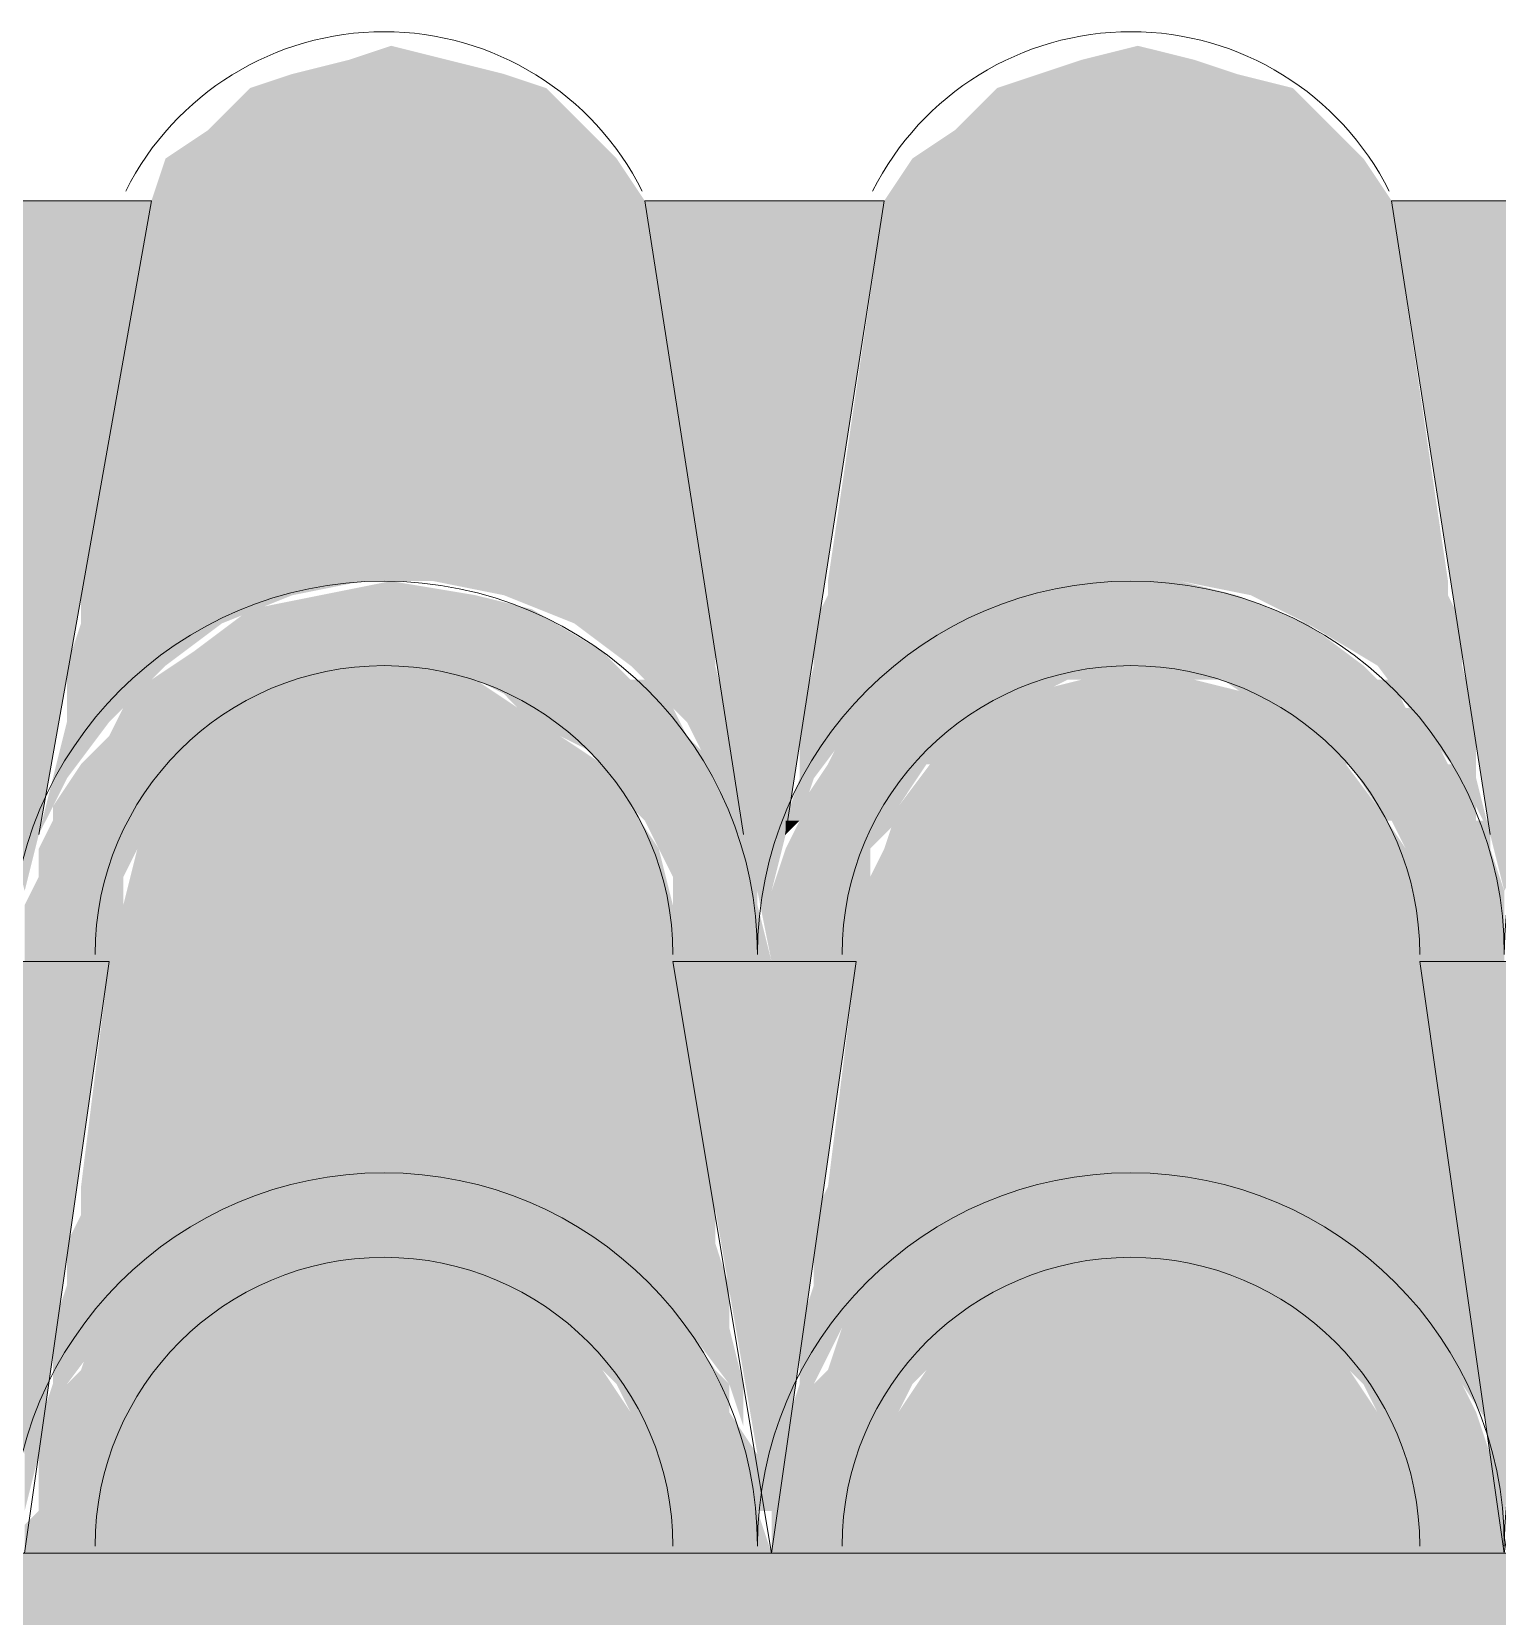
# Model space of a CAD drawing. Header units: millimetres. Extents: x 3949 to 6216, y -1987 to -943.
# Drawn here: x 4928.18 to 4933.26, y -1567.81 to -1562.32 of the extents above; entities that cross this region are included whole.
import ezdxf

# ---------------------------------------------------------------- set-up
doc = ezdxf.new("R2010")
doc.units = ezdxf.units.MM
doc.layers.add('PADRÃO DE ENTRADA', color=7, linetype='Continuous', lineweight=0)

msp = doc.modelspace()

# ---------------------------------------------------------------- hatches: boundary and pattern name
at = {"layer": 'PADRÃO DE ENTRADA', "true_color": 0xffdf7e}
h = msp.add_hatch(color=41, dxfattribs=at)
h.dxf.hatch_style = 1
h.paths.add_polyline_path([(4946.5162, -1567.5899), (4946.1744, -1567.5899), (4945.8327, -1567.5899), (4940.9018, -1567.5899), (4940.7065, -1567.5899), (4923.7658, -1567.5899), (4923.3265, -1567.5899), (4923.0335, -1567.5899), (4922.6918, -1567.5899), (4922.2524, -1567.5899), (4922.2524, -1581.3057), (4932.4884, -1581.3057), (4937.8931, -1583.4481), (4937.9563, -1583.2586), (4939.0792, -1583.942), (4937.8098, -1583.6979), (4937.8931, -1583.4481), (4932.4884, -1581.3057), (4922.2524, -1581.3057), (4922.2524, -1592.8135), (4923.5562, -1593.3303), (4923.6194, -1593.1407), (4924.7423, -1593.8242), (4923.4729, -1593.5801), (4923.5562, -1593.3303), (4922.2524, -1592.8135), (4922.2524, -1612.163), (4946.2315, -1612.163), (4946.2315, -1610.7472), (4947.5009, -1610.7472), (4947.5009, -1612.163), (4957.594, -1612.163), (4957.3514, -1567.5899), (4947.4926, -1567.5899), (4947.4926, -1577.7445), (4954.0829, -1577.7445), (4954.0829, -1601.9333), (4947.9403, -1601.9333), (4947.9403, -1602.8609), (4945.5969, -1602.8609), (4945.5969, -1601.9333), (4942.7182, -1601.9333), (4942.7182, -1602.3861), (4941.2664, -1602.3861), (4941.2664, -1601.9333), (4939.5734, -1601.9333), (4939.5734, -1577.7445), (4946.5162, -1577.7445)])
h.paths.add_polyline_path([(4937.7954, -1594.9219), (4937.7954, -1595.2138), (4938.3666, -1595.2138), (4938.3666, -1595.8485), (4937.7954, -1595.8485), (4937.7954, -1596.1151), (4926.3079, -1596.1151), (4926.3079, -1595.8485), (4925.7113, -1595.8485), (4925.7113, -1595.2138), (4926.3079, -1595.2138), (4926.3079, -1594.9219)], flags=16)
h.paths.add_polyline_path([(4937.1988, -1595.2138), (4937.1988, -1595.1123), (4937.6558, -1595.1123), (4937.6558, -1595.9501), (4937.1988, -1595.9501), (4926.9045, -1595.8485), (4926.9045, -1595.9501), (4926.4222, -1595.9501), (4926.4222, -1595.1123), (4926.9045, -1595.1123), (4926.9045, -1595.2138)], flags=0)
h.paths.add_polyline_path([(4936.3984, -1612.2661), (4943.7854, -1612.2661), (4943.7854, -1609.0225), (4936.3984, -1609.0225)], flags=9)

# ---------------------------------------------------------------- linework, layer by layer
at = {"layer": 'PADRÃO DE ENTRADA', "color": 7, "lineweight": 5}
for points in [[(4927.7691, -1562.9031), (4928.5991, -1562.9031)], [(4928.2085, -1565.1), (4928.5991, -1562.9031)], [(4930.3078, -1562.9031), (4931.1377, -1562.9031)], [(4930.6495, -1565.1), (4930.3078, -1562.9031)], [(4930.796, -1565.1), (4931.1377, -1562.9031)], [(4932.8953, -1562.9031), (4933.7252, -1562.9031)], [(4933.237, -1565.1), (4932.8953, -1562.9031)], [(4932.9929, -1565.5394), (4933.2858, -1567.5899), (4933.6276, -1565.393)], [(4928.4526, -1565.5394), (4928.1597, -1565.5394), (4927.8668, -1565.5394)], [(4928.1597, -1567.5899), (4928.4526, -1565.5394)], [(4931.0401, -1565.5394), (4930.7472, -1565.5394), (4930.4054, -1565.5394)], [(4930.4054, -1565.5394), (4930.7472, -1567.5899), (4931.0401, -1565.5394)], [(4933.6276, -1565.5394), (4933.2858, -1565.5394), (4932.9929, -1565.5394)], [(4952.277, -1567.5899), (4923.7658, -1567.5899)], [(4928.4526, -1567.5899), (4928.1597, -1567.5899), (4927.8668, -1567.5899)], [(4931.0401, -1567.5899), (4930.7472, -1567.5899), (4930.4054, -1567.5899)], [(4933.6276, -1567.5899), (4933.2858, -1567.5899), (4932.9929, -1567.5899)]]:
    msp.add_lwpolyline(points, dxfattribs=at)
for points in [[(4928.1109, -1565.5149, -0.999977), (4930.6983, -1565.515, -0.999977), (4933.2857, -1565.515, -0.999977), (4935.8732, -1565.515)], [(4928.1109, -1567.5654, -0.999977), (4930.6983, -1567.5655, -0.999977), (4933.2857, -1567.5655, -0.999977), (4935.8732, -1567.5655)]]:
    msp.add_lwpolyline(points, format="xyb", dxfattribs=at)
for centre, start, end in [((4929.4046, -1563.3181), 26.6231, 153.3693), ((4931.9921, -1563.3181), 26.6231, 153.3693), ((4929.4046, -1565.515), 0.0024, 179.9938), ((4931.9921, -1565.515), 0.0024, 179.9938), ((4929.4046, -1567.5655), 0.0024, 179.9938), ((4931.9921, -1567.5655), 0.0024, 179.9938)]:
    msp.add_arc(centre, 1.0008, start, end, dxfattribs=at)
at = {"layer": 'PADRÃO DE ENTRADA', "color": 244, "true_color": 0x991b1e, "transparency": 33554559}
for points in [[(4929.429, -1562.3661), (4929.2826, -1562.4149), (4929.6243, -1562.4149)], [(4932.0165, -1562.3661), (4931.8212, -1562.4149), (4932.2118, -1562.4149)], [(4929.2826, -1562.4149), (4929.6243, -1562.4149), (4929.0873, -1562.4637)], [(4929.6243, -1562.4149), (4929.0873, -1562.4637), (4929.8196, -1562.4637)], [(4931.8212, -1562.4149), (4932.2118, -1562.4149), (4931.6748, -1562.4637)], [(4932.2118, -1562.4149), (4931.6748, -1562.4637), (4932.3582, -1562.4637)], [(4929.0873, -1562.4637), (4929.8196, -1562.4637), (4928.9408, -1562.5126)], [(4929.8196, -1562.4637), (4928.9408, -1562.5126), (4929.966, -1562.5126)], [(4931.6748, -1562.4637), (4932.3582, -1562.4637), (4931.5283, -1562.5126)], [(4932.3582, -1562.4637), (4931.5283, -1562.5126), (4932.5535, -1562.5126)], [(4928.9408, -1562.5126), (4929.966, -1562.5126), (4928.7944, -1562.659)], [(4929.966, -1562.5126), (4928.7944, -1562.659), (4930.1125, -1562.659)], [(4931.5283, -1562.5126), (4932.5535, -1562.5126), (4931.3818, -1562.659)], [(4932.5535, -1562.5126), (4931.3818, -1562.659), (4932.7, -1562.659)], [(4928.7944, -1562.659), (4930.1125, -1562.659), (4928.6479, -1562.7567)], [(4930.1125, -1562.659), (4928.6479, -1562.7567), (4930.2101, -1562.7567)], [(4931.3818, -1562.659), (4932.7, -1562.659), (4931.2354, -1562.7567)], [(4932.7, -1562.659), (4931.2354, -1562.7567), (4932.7976, -1562.7567)], [(4928.6479, -1562.7567), (4930.2101, -1562.7567), (4928.5991, -1562.9031)], [(4930.2101, -1562.7567), (4928.5991, -1562.9031), (4930.3078, -1562.9031)], [(4931.2354, -1562.7567), (4932.7976, -1562.7567), (4931.1377, -1562.9031)], [(4932.7976, -1562.7567), (4931.1377, -1562.9031), (4932.8953, -1562.9031)], [(4928.5991, -1562.9031), (4930.3078, -1562.9031), (4928.355, -1564.2213)], [(4930.3078, -1562.9031), (4928.355, -1564.2213), (4930.5519, -1564.2213)], [(4931.1377, -1562.9031), (4932.8953, -1562.9031), (4930.9425, -1564.2213)], [(4932.8953, -1562.9031), (4930.9425, -1564.2213), (4933.0906, -1564.2213)], [(4928.355, -1564.2213), (4929.3314, -1564.2213), (4928.355, -1564.2701)], [(4929.3314, -1564.2213), (4928.355, -1564.2701), (4929.0873, -1564.2701)], [(4929.5755, -1564.2213), (4930.5519, -1564.2213), (4929.8196, -1564.2701)], [(4930.5519, -1564.2213), (4929.8196, -1564.2701), (4930.5519, -1564.2701)], [(4930.9425, -1564.2213), (4931.9189, -1564.2213), (4930.9425, -1564.2701)], [(4931.9189, -1564.2213), (4930.9425, -1564.2701), (4931.6748, -1564.2701)], [(4932.163, -1564.2213), (4933.0906, -1564.2213), (4931.9189, -1564.2213)], [(4932.163, -1564.2213), (4932.163, -1564.2213), (4933.0906, -1564.2213)], [(4932.163, -1564.2213), (4933.0906, -1564.2213), (4932.4071, -1564.2701)], [(4933.0906, -1564.2213), (4932.4071, -1564.2701), (4933.0906, -1564.2701)], [(4928.355, -1564.2701), (4929.0873, -1564.2701), (4928.355, -1564.3677)], [(4929.0873, -1564.2701), (4928.355, -1564.3677), (4928.8432, -1564.3677)], [(4929.8196, -1564.2701), (4930.5519, -1564.2701), (4930.0637, -1564.3677)], [(4930.5519, -1564.2701), (4930.0637, -1564.3677), (4930.5519, -1564.3677)], [(4930.9425, -1564.2701), (4931.6748, -1564.2701), (4930.8936, -1564.3677)], [(4931.6748, -1564.2701), (4930.8936, -1564.3677), (4931.4307, -1564.3677)], [(4932.4071, -1564.2701), (4933.0906, -1564.2701), (4932.6023, -1564.3677)], [(4933.0906, -1564.2701), (4932.6023, -1564.3677), (4933.1394, -1564.3677)], [(4928.355, -1564.3677), (4928.8432, -1564.3677), (4928.3061, -1564.5142)], [(4928.8432, -1564.3677), (4928.3061, -1564.5142), (4928.6479, -1564.5142)], [(4930.0637, -1564.3677), (4930.5519, -1564.3677), (4930.259, -1564.5142)], [(4930.5519, -1564.3677), (4930.259, -1564.5142), (4930.5519, -1564.5142)], [(4930.8936, -1564.3677), (4931.4307, -1564.3677), (4930.8936, -1564.5142)], [(4931.4307, -1564.3677), (4930.8936, -1564.5142), (4931.2354, -1564.5142)], [(4932.6023, -1564.3677), (4933.1394, -1564.3677), (4932.8465, -1564.5142)], [(4933.1394, -1564.3677), (4932.8465, -1564.5142), (4933.1394, -1564.5142)], [(4928.3061, -1564.5142), (4928.6479, -1564.5142), (4928.3061, -1564.7095)], [(4928.6479, -1564.5142), (4928.3061, -1564.7095), (4928.4526, -1564.7095)], [(4930.259, -1564.5142), (4930.5519, -1564.5142), (4930.4542, -1564.7095)], [(4930.5519, -1564.5142), (4930.4542, -1564.7095), (4930.6007, -1564.7095)], [(4930.8936, -1564.5142), (4931.2354, -1564.5142), (4930.8448, -1564.7095)], [(4931.2354, -1564.5142), (4930.8448, -1564.7095), (4931.0401, -1564.7095)], [(4932.8465, -1564.5142), (4933.1394, -1564.5142), (4932.9929, -1564.7095)], [(4933.1394, -1564.5142), (4932.9929, -1564.7095), (4933.1882, -1564.7095)], [(4929.1849, -1564.563), (4929.7219, -1564.563), (4928.9896, -1564.6607)], [(4929.7219, -1564.563), (4928.9896, -1564.6607), (4929.8684, -1564.6607)], [(4929.3802, -1564.563), (4929.5267, -1564.563), (4929.1849, -1564.563)], [(4929.5267, -1564.563), (4929.1849, -1564.563), (4929.7219, -1564.563)], [(4931.8212, -1564.563), (4932.2118, -1564.563), (4931.6259, -1564.6118)], [(4932.2118, -1564.563), (4931.6259, -1564.6118), (4932.4071, -1564.6118)], [(4932.0165, -1564.563), (4931.8212, -1564.563), (4932.2118, -1564.563)], [(4931.6259, -1564.6118), (4932.4071, -1564.6118), (4931.4795, -1564.7095)], [(4932.4071, -1564.6118), (4931.4795, -1564.7095), (4932.5535, -1564.7095)], [(4928.9896, -1564.6607), (4929.8684, -1564.6607), (4928.8432, -1564.7583)], [(4929.8684, -1564.6607), (4928.8432, -1564.7583), (4930.0149, -1564.7583)], [(4928.3061, -1564.7095), (4928.4526, -1564.7095), (4928.2573, -1564.9048)], [(4928.4526, -1564.7095), (4928.2573, -1564.9048), (4928.3061, -1564.9048)], [(4930.4542, -1564.7095), (4930.6007, -1564.7095), (4930.5519, -1564.9048)], [(4930.6007, -1564.7095), (4930.5519, -1564.9048), (4930.6495, -1564.9048)], [(4930.8448, -1564.7095), (4931.0401, -1564.7095), (4930.8448, -1564.9048)], [(4931.0401, -1564.7095), (4930.8448, -1564.9048), (4930.8936, -1564.9048)], [(4931.4795, -1564.7095), (4932.5535, -1564.7095), (4931.333, -1564.8071)], [(4932.5535, -1564.7095), (4931.333, -1564.8071), (4932.7, -1564.8071)], [(4932.9929, -1564.7095), (4933.1882, -1564.7095), (4933.1394, -1564.9048)], [(4933.1882, -1564.7095), (4933.1394, -1564.9048), (4933.1882, -1564.9048)], [(4928.8432, -1564.7583), (4930.0149, -1564.7583), (4928.7455, -1564.8559)], [(4930.0149, -1564.7583), (4928.7455, -1564.8559), (4930.1613, -1564.8559)], [(4928.7455, -1564.8559), (4930.1613, -1564.8559), (4928.5991, -1565.0024)], [(4930.1613, -1564.8559), (4928.5991, -1565.0024), (4930.259, -1565.0024)], [(4931.333, -1564.8071), (4932.7, -1564.8071), (4931.1866, -1565.0024)], [(4932.7, -1564.8071), (4931.1866, -1565.0024), (4932.8465, -1565.0024)], [(4928.2085, -1565.1), (4928.2085, -1565.1), (4928.3061, -1564.9048)], [(4928.2085, -1565.1), (4928.3061, -1564.9048), (4928.2573, -1564.9048)], [(4930.5519, -1564.9048), (4930.6495, -1564.9048), (4930.6495, -1565.1)], [(4930.6495, -1564.9048), (4930.6495, -1565.1), (4930.6495, -1565.1)], [(4930.8448, -1564.9048), (4930.8936, -1564.9048), (4930.796, -1565.0512)], [(4930.8936, -1564.9048), (4930.796, -1565.0512), (4930.8448, -1565.0512)], [(4933.237, -1565.1), (4933.1882, -1564.9048), (4933.1394, -1564.9048)], [(4933.237, -1565.1), (4933.237, -1565.1), (4933.1882, -1564.9048)], [(4928.5991, -1565.0024), (4930.259, -1565.0024), (4928.5502, -1565.1489)], [(4930.259, -1565.0024), (4928.5502, -1565.1489), (4930.3566, -1565.1489)], [(4931.1866, -1565.0024), (4932.8465, -1565.0024), (4931.1377, -1565.1489)], [(4932.8465, -1565.0024), (4931.1377, -1565.1489), (4932.9441, -1565.1489)], [(4930.8448, -1565.0512), (4930.796, -1565.0512), (4930.796, -1565.1)], [(4928.5502, -1565.1489), (4930.3566, -1565.1489), (4928.5014, -1565.3441)], [(4930.3566, -1565.1489), (4928.5014, -1565.3441), (4930.4054, -1565.3441)], [(4931.1377, -1565.1489), (4932.9441, -1565.1489), (4931.0401, -1565.3441)], [(4932.9441, -1565.1489), (4931.0401, -1565.3441), (4932.9929, -1565.3441)], [(4928.5014, -1565.3441), (4930.4054, -1565.3441), (4928.4526, -1565.5394)], [(4930.4054, -1565.3441), (4928.4526, -1565.5394), (4930.4054, -1565.5394)], [(4931.0401, -1565.3441), (4932.9929, -1565.3441), (4931.0401, -1565.5394)], [(4932.9929, -1565.3441), (4931.0401, -1565.5394), (4932.9929, -1565.5394)], [(4928.4526, -1565.5394), (4930.4054, -1565.5394), (4928.355, -1566.3206)], [(4930.4054, -1565.5394), (4928.355, -1566.3206), (4930.5519, -1566.3206)], [(4931.0401, -1565.5394), (4932.9929, -1565.5394), (4930.9425, -1566.3206)], [(4932.9929, -1565.5394), (4930.9425, -1566.3206), (4933.1394, -1566.3206)], [(4929.429, -1566.3206), (4928.355, -1566.3206), (4929.2337, -1566.3206)], [(4928.355, -1566.3206), (4929.2337, -1566.3206), (4928.355, -1566.4182)], [(4929.2337, -1566.3206), (4928.355, -1566.4182), (4928.9896, -1566.4182)], [(4929.6731, -1566.3206), (4930.5519, -1566.3206), (4929.429, -1566.3206)], [(4929.6731, -1566.3206), (4929.6731, -1566.3206), (4930.5519, -1566.3206)], [(4929.6731, -1566.3206), (4930.5519, -1566.3206), (4929.9172, -1566.4182)], [(4930.5519, -1566.3206), (4929.9172, -1566.4182), (4930.5519, -1566.4182)], [(4930.9425, -1566.3206), (4931.7724, -1566.3206), (4930.8936, -1566.4182)], [(4931.7724, -1566.3206), (4930.8936, -1566.4182), (4931.5771, -1566.4182)], [(4932.0165, -1566.3206), (4930.9425, -1566.3206), (4931.7724, -1566.3206)], [(4932.2606, -1566.3206), (4933.1394, -1566.3206), (4932.0165, -1566.3206)], [(4932.2606, -1566.3206), (4932.2606, -1566.3206), (4933.1394, -1566.3206)], [(4932.2606, -1566.3206), (4933.1394, -1566.3206), (4932.4559, -1566.4182)], [(4933.1394, -1566.3206), (4932.4559, -1566.4182), (4933.1394, -1566.4182)], [(4928.355, -1566.4182), (4928.9896, -1566.4182), (4928.3061, -1566.5158)], [(4928.9896, -1566.4182), (4928.3061, -1566.5158), (4928.7944, -1566.5158)], [(4929.9172, -1566.4182), (4930.5519, -1566.4182), (4930.1125, -1566.5158)], [(4930.5519, -1566.4182), (4930.1125, -1566.5158), (4930.5519, -1566.5158)], [(4930.8936, -1566.4182), (4931.5771, -1566.4182), (4930.8936, -1566.5158)], [(4931.5771, -1566.4182), (4930.8936, -1566.5158), (4931.333, -1566.5158)], [(4932.4559, -1566.4182), (4933.1394, -1566.4182), (4932.7, -1566.5158)], [(4933.1394, -1566.4182), (4932.7, -1566.5158), (4933.1394, -1566.5158)], [(4928.3061, -1566.5158), (4928.7944, -1566.5158), (4928.3061, -1566.6623)], [(4928.7944, -1566.5158), (4928.3061, -1566.6623), (4928.5991, -1566.6623)], [(4930.1125, -1566.5158), (4930.5519, -1566.5158), (4930.3078, -1566.6623)], [(4930.5519, -1566.5158), (4930.3078, -1566.6623), (4930.6007, -1566.6623)], [(4930.8936, -1566.5158), (4931.333, -1566.5158), (4930.8936, -1566.6623)], [(4931.333, -1566.5158), (4930.8936, -1566.6623), (4931.1866, -1566.6623)], [(4932.7, -1566.5158), (4933.1394, -1566.5158), (4932.8953, -1566.6623)], [(4933.1394, -1566.5158), (4932.8953, -1566.6623), (4933.1882, -1566.6623)], [(4928.3061, -1566.6623), (4928.5991, -1566.6623), (4928.2573, -1566.8088)], [(4928.5991, -1566.6623), (4928.2573, -1566.8088), (4928.4526, -1566.8088)], [(4930.3078, -1566.6623), (4930.6007, -1566.6623), (4930.4542, -1566.8088)], [(4930.6007, -1566.6623), (4930.4542, -1566.8088), (4930.6007, -1566.8088)], [(4930.8936, -1566.6623), (4931.1866, -1566.6623), (4930.8448, -1566.8088)], [(4931.1866, -1566.6623), (4930.8448, -1566.8088), (4930.9913, -1566.8088)], [(4932.8953, -1566.6623), (4933.1882, -1566.6623), (4933.0417, -1566.8088)], [(4933.1882, -1566.6623), (4933.0417, -1566.8088), (4933.1882, -1566.8088)], [(4928.2573, -1566.8088), (4928.4526, -1566.8088), (4928.2573, -1567.004)], [(4928.4526, -1566.8088), (4928.2573, -1567.004), (4928.3061, -1567.004)], [(4930.4542, -1566.8088), (4930.6007, -1566.8088), (4930.6007, -1567.004)], [(4930.6007, -1566.8088), (4930.6007, -1567.004), (4930.6495, -1567.004)], [(4930.8448, -1566.8088), (4930.9913, -1566.8088), (4930.8448, -1567.004)], [(4930.9913, -1566.8088), (4930.8448, -1567.004), (4930.8936, -1567.004)], [(4933.0417, -1566.8088), (4933.1882, -1566.8088), (4933.1394, -1567.004)], [(4933.1882, -1566.8088), (4933.1394, -1567.004), (4933.237, -1567.004)], [(4928.2573, -1567.004), (4928.3061, -1567.004), (4928.2085, -1567.1505)], [(4928.3061, -1567.004), (4928.2085, -1567.1505), (4928.2573, -1567.1505)], [(4930.6495, -1567.1505), (4930.6495, -1567.004), (4930.6007, -1567.004)], [(4930.6495, -1567.1505), (4930.6495, -1567.1505), (4930.6495, -1567.004)], [(4930.8448, -1567.004), (4930.8936, -1567.004), (4930.796, -1567.1505)], [(4930.8936, -1567.004), (4930.796, -1567.1505), (4930.8448, -1567.1505)], [(4933.237, -1567.1505), (4933.237, -1567.004), (4933.1394, -1567.004)], [(4933.237, -1567.1505), (4933.237, -1567.1505), (4933.237, -1567.004)], [(4928.2573, -1567.1505), (4928.2085, -1567.1505), (4928.2085, -1567.2481)], [(4930.6495, -1567.1505), (4930.6983, -1567.2481), (4930.6983, -1567.2481)], [(4930.8448, -1567.1505), (4930.796, -1567.1505), (4930.796, -1567.2481)], [(4933.237, -1567.1505), (4933.237, -1567.2481), (4933.237, -1567.2481)]]:
    msp.add_solid(points, dxfattribs=at)
at = {"layer": 'PADRÃO DE ENTRADA', "transparency": 33554559}
for points in [[(4927.7691, -1562.9031), (4928.5991, -1562.9031), (4928.1109, -1565.1)], [(4928.5991, -1562.9031), (4928.1109, -1565.1), (4928.2085, -1565.1)], [(4930.3078, -1562.9031), (4931.1377, -1562.9031), (4930.6495, -1565.1)], [(4931.1377, -1562.9031), (4930.6495, -1565.1), (4930.796, -1565.1)], [(4932.8953, -1562.9031), (4933.7252, -1562.9031), (4933.237, -1565.1)], [(4933.7252, -1562.9031), (4933.237, -1565.1), (4933.3835, -1565.1)], [(4929.429, -1564.2213), (4929.1849, -1564.2701), (4929.7219, -1564.2701)], [(4931.9189, -1564.2213), (4932.163, -1564.2213), (4931.6748, -1564.2701)], [(4932.163, -1564.2213), (4931.6748, -1564.2701), (4932.3582, -1564.2701)], [(4929.1849, -1564.2701), (4929.7219, -1564.2701), (4928.9408, -1564.3189)], [(4929.7219, -1564.2701), (4928.9408, -1564.3189), (4929.9172, -1564.3189)], [(4929.7219, -1564.2701), (4929.1849, -1564.2701), (4929.1849, -1564.2701)], [(4929.1849, -1564.2701), (4929.1849, -1564.2701), (4929.7219, -1564.2701)], [(4931.6748, -1564.2701), (4932.3582, -1564.2701), (4931.4307, -1564.3677)], [(4932.3582, -1564.2701), (4931.4307, -1564.3677), (4932.6023, -1564.3677)], [(4928.9408, -1564.3189), (4929.9172, -1564.3189), (4928.7455, -1564.4654)], [(4929.9172, -1564.3189), (4928.7455, -1564.4654), (4930.1613, -1564.4654)], [(4929.9172, -1564.3189), (4928.9408, -1564.3189), (4928.9408, -1564.3189)], [(4928.9408, -1564.3189), (4928.9408, -1564.3189), (4929.9172, -1564.3189)], [(4931.4307, -1564.3677), (4932.6023, -1564.3677), (4931.2354, -1564.5142)], [(4932.6023, -1564.3677), (4931.2354, -1564.5142), (4932.7976, -1564.5142)], [(4928.7455, -1564.4654), (4930.1613, -1564.4654), (4928.5991, -1564.563)], [(4930.1613, -1564.4654), (4928.5991, -1564.563), (4930.259, -1564.563)], [(4930.1613, -1564.4654), (4928.7455, -1564.4654), (4928.7455, -1564.4654)], [(4928.7455, -1564.4654), (4928.7455, -1564.4654), (4930.1613, -1564.4654)], [(4931.2354, -1564.5142), (4932.7976, -1564.5142), (4931.1866, -1564.563)], [(4932.7976, -1564.5142), (4931.1866, -1564.563), (4932.8465, -1564.563)], [(4928.5991, -1564.563), (4929.1849, -1564.563), (4928.5502, -1564.6118)], [(4929.1849, -1564.563), (4928.5502, -1564.6118), (4929.0873, -1564.6118)], [(4929.3802, -1564.563), (4928.5991, -1564.563), (4929.1849, -1564.563)], [(4929.5267, -1564.563), (4930.259, -1564.563), (4929.7219, -1564.563)], [(4930.259, -1564.563), (4929.7219, -1564.563), (4930.3078, -1564.563)], [(4929.7219, -1564.563), (4930.3078, -1564.563), (4929.8196, -1564.6118)], [(4930.3078, -1564.563), (4929.8196, -1564.6118), (4930.3566, -1564.6118)], [(4931.1377, -1564.563), (4931.7724, -1564.563), (4931.0889, -1564.6607)], [(4931.7724, -1564.563), (4931.0889, -1564.6607), (4931.5771, -1564.6607)], [(4931.1866, -1564.563), (4931.9189, -1564.563), (4931.1377, -1564.563)], [(4931.9189, -1564.563), (4931.1377, -1564.563), (4931.7724, -1564.563)], [(4932.1141, -1564.563), (4932.8465, -1564.563), (4932.3094, -1564.563)], [(4932.8465, -1564.563), (4932.3094, -1564.563), (4932.8953, -1564.563)], [(4932.3094, -1564.563), (4932.8953, -1564.563), (4932.4559, -1564.6607)], [(4932.8953, -1564.563), (4932.4559, -1564.6607), (4932.9441, -1564.6607)], [(4928.5502, -1564.6118), (4929.0873, -1564.6118), (4928.5014, -1564.6607)], [(4929.0873, -1564.6118), (4928.5014, -1564.6607), (4928.9896, -1564.6607)], [(4929.8196, -1564.6118), (4930.3566, -1564.6118), (4929.8684, -1564.6607)], [(4930.3566, -1564.6118), (4929.8684, -1564.6607), (4930.4054, -1564.6607)], [(4928.5014, -1564.6607), (4928.9896, -1564.6607), (4928.4526, -1564.7583)], [(4928.9896, -1564.6607), (4928.4526, -1564.7583), (4928.8432, -1564.7583)], [(4929.8684, -1564.6607), (4930.4054, -1564.6607), (4930.0149, -1564.7583)], [(4930.4054, -1564.6607), (4930.0149, -1564.7583), (4930.4542, -1564.7583)], [(4931.0889, -1564.6607), (4931.5771, -1564.6607), (4930.9913, -1564.7583)], [(4931.5771, -1564.6607), (4930.9913, -1564.7583), (4931.4307, -1564.7583)], [(4931.5771, -1564.6607), (4931.0889, -1564.6607), (4931.0889, -1564.6607)], [(4931.0889, -1564.6607), (4931.0889, -1564.6607), (4931.5771, -1564.6607)], [(4932.9441, -1564.6607), (4932.4559, -1564.6607), (4932.9929, -1564.6607)], [(4932.4559, -1564.6607), (4932.9929, -1564.6607), (4932.6023, -1564.7583)], [(4932.9929, -1564.6607), (4932.6023, -1564.7583), (4933.0417, -1564.7583)], [(4928.4526, -1564.7583), (4928.8432, -1564.7583), (4928.4038, -1564.8071)], [(4928.8432, -1564.7583), (4928.4038, -1564.8071), (4928.7944, -1564.8071)], [(4930.0149, -1564.7583), (4930.4542, -1564.7583), (4930.1125, -1564.8071)], [(4930.4542, -1564.7583), (4930.1125, -1564.8071), (4930.5031, -1564.8071)], [(4930.9913, -1564.7583), (4931.4307, -1564.7583), (4930.9425, -1564.8559)], [(4931.4307, -1564.7583), (4930.9425, -1564.8559), (4931.333, -1564.8559)], [(4932.6023, -1564.7583), (4933.0417, -1564.7583), (4932.7, -1564.8559)], [(4933.0417, -1564.7583), (4932.7, -1564.8559), (4933.0906, -1564.8559)], [(4928.355, -1564.8559), (4928.7455, -1564.8559), (4928.2573, -1565.0024)], [(4928.7455, -1564.8559), (4928.2573, -1565.0024), (4928.5991, -1565.0024)], [(4928.4038, -1564.8071), (4928.7944, -1564.8071), (4928.355, -1564.8559)], [(4928.7944, -1564.8071), (4928.355, -1564.8559), (4928.7455, -1564.8559)], [(4930.1125, -1564.8071), (4930.5031, -1564.8071), (4930.1613, -1564.8559)], [(4930.5031, -1564.8071), (4930.1613, -1564.8559), (4930.5519, -1564.8559)], [(4930.1613, -1564.8559), (4930.5519, -1564.8559), (4930.259, -1565.0024)], [(4930.5519, -1564.8559), (4930.259, -1565.0024), (4930.6495, -1565.0024)], [(4930.9425, -1564.8559), (4931.2842, -1564.8559), (4930.8448, -1565.0024)], [(4931.2842, -1564.8559), (4930.8448, -1565.0024), (4931.1866, -1565.0024)], [(4931.333, -1564.8559), (4930.9425, -1564.8559), (4931.2842, -1564.8559)], [(4932.7, -1564.8559), (4933.0906, -1564.8559), (4932.7488, -1564.8559)], [(4933.0906, -1564.8559), (4932.7488, -1564.8559), (4933.1394, -1564.8559)], [(4932.7488, -1564.8559), (4933.1394, -1564.8559), (4932.8465, -1565.0024)], [(4933.1394, -1564.8559), (4932.8465, -1565.0024), (4933.1882, -1565.0024)], [(4928.2573, -1565.0024), (4928.5991, -1565.0024), (4928.2573, -1565.0512)], [(4928.5991, -1565.0024), (4928.2573, -1565.0512), (4928.5991, -1565.0512)], [(4930.259, -1565.0024), (4930.6495, -1565.0024), (4930.3078, -1565.0512)], [(4930.6495, -1565.0024), (4930.3078, -1565.0512), (4930.6495, -1565.0512)], [(4930.8448, -1565.0024), (4931.1866, -1565.0024), (4930.8448, -1565.0512)], [(4931.1866, -1565.0024), (4930.8448, -1565.0512), (4931.1866, -1565.0512)], [(4932.8465, -1565.0024), (4933.1882, -1565.0024), (4932.8465, -1565.0512)], [(4933.1882, -1565.0024), (4932.8465, -1565.0512), (4933.1882, -1565.0512)], [(4928.2573, -1565.0512), (4928.5991, -1565.0512), (4928.2085, -1565.1489)], [(4928.5991, -1565.0512), (4928.2085, -1565.1489), (4928.5502, -1565.1489)], [(4928.5991, -1565.0512), (4928.2573, -1565.0512), (4928.2573, -1565.0512)], [(4928.2573, -1565.0512), (4928.2573, -1565.0512), (4928.5991, -1565.0512)], [(4930.6495, -1565.0512), (4930.3078, -1565.0512), (4930.3078, -1565.0512)], [(4930.3078, -1565.0512), (4930.3078, -1565.0512), (4930.6495, -1565.0512)], [(4930.3078, -1565.0512), (4930.6495, -1565.0512), (4930.3566, -1565.1489)], [(4930.6495, -1565.0512), (4930.3566, -1565.1489), (4930.6983, -1565.1489)], [(4930.8448, -1565.0512), (4931.1866, -1565.0512), (4930.796, -1565.1489)], [(4931.1866, -1565.0512), (4930.796, -1565.1489), (4931.0889, -1565.1489)], [(4931.1866, -1565.0512), (4930.8448, -1565.0512), (4930.8448, -1565.0512)], [(4930.8448, -1565.0512), (4930.8448, -1565.0512), (4931.1866, -1565.0512)], [(4932.8465, -1565.0512), (4933.1882, -1565.0512), (4932.8953, -1565.0512)], [(4933.1882, -1565.0512), (4932.8953, -1565.0512), (4933.237, -1565.0512)], [(4932.8953, -1565.0512), (4933.237, -1565.0512), (4932.9441, -1565.1489)], [(4933.237, -1565.0512), (4932.9441, -1565.1489), (4933.237, -1565.1489)], [(4928.2085, -1565.1), (4928.1109, -1565.1), (4928.1109, -1565.1)], [(4928.1109, -1565.1), (4928.1109, -1565.1), (4928.2085, -1565.1)], [(4928.1597, -1565.2953), (4928.2085, -1565.1), (4928.1109, -1565.1)], [(4928.1597, -1565.2953), (4928.1597, -1565.2953), (4928.2085, -1565.1)], [(4930.796, -1565.1), (4930.6495, -1565.1), (4930.6495, -1565.1)], [(4930.6495, -1565.1), (4930.6495, -1565.1), (4930.796, -1565.1)], [(4930.6495, -1565.1), (4930.796, -1565.1), (4930.6983, -1565.2953)], [(4930.796, -1565.1), (4930.6983, -1565.2953), (4930.7472, -1565.2953)], [(4933.237, -1565.1), (4933.3835, -1565.1), (4933.2858, -1565.2953)], [(4928.2085, -1565.1489), (4928.5502, -1565.1489), (4928.2085, -1565.2465)], [(4928.5502, -1565.1489), (4928.2085, -1565.2465), (4928.5014, -1565.2465)], [(4930.3566, -1565.1489), (4930.6983, -1565.1489), (4930.4054, -1565.2465)], [(4930.6983, -1565.1489), (4930.4054, -1565.2465), (4930.6983, -1565.2465)], [(4930.796, -1565.1489), (4931.0889, -1565.1489), (4930.7472, -1565.2953)], [(4931.0889, -1565.1489), (4930.7472, -1565.2953), (4931.0889, -1565.2953)], [(4932.9441, -1565.1489), (4933.237, -1565.1489), (4932.9441, -1565.2953)], [(4933.237, -1565.1489), (4932.9441, -1565.2953), (4933.2858, -1565.2953)], [(4928.2085, -1565.2465), (4928.5014, -1565.2465), (4928.1597, -1565.3441)], [(4928.5014, -1565.2465), (4928.1597, -1565.3441), (4928.5014, -1565.3441)], [(4930.4054, -1565.2465), (4930.6983, -1565.2465), (4930.4054, -1565.3441)], [(4930.6983, -1565.2465), (4930.4054, -1565.3441), (4930.6983, -1565.3441)], [(4930.7472, -1565.2953), (4930.6983, -1565.2953), (4930.6983, -1565.2953)], [(4930.6983, -1565.2953), (4930.6983, -1565.2953), (4930.7472, -1565.2953)], [(4930.7472, -1565.5394), (4930.7472, -1565.2953), (4930.6983, -1565.2953)], [(4930.7472, -1565.5394), (4930.7472, -1565.5394), (4930.7472, -1565.2953)], [(4930.7472, -1565.2953), (4931.0889, -1565.2953), (4930.7472, -1565.3441)], [(4931.0889, -1565.2953), (4930.7472, -1565.3441), (4931.0401, -1565.3441)], [(4932.9441, -1565.2953), (4933.2858, -1565.2953), (4932.9929, -1565.3441)], [(4933.2858, -1565.2953), (4932.9929, -1565.3441), (4933.2858, -1565.3441)], [(4928.1597, -1565.3441), (4928.5014, -1565.3441), (4928.1597, -1565.5394)], [(4928.5014, -1565.3441), (4928.1597, -1565.5394), (4928.4526, -1565.5394)], [(4930.4054, -1565.3441), (4930.6983, -1565.3441), (4930.4054, -1565.5394)], [(4930.6983, -1565.3441), (4930.4054, -1565.5394), (4930.7472, -1565.5394)], [(4930.7472, -1565.3441), (4931.0401, -1565.3441), (4930.7472, -1565.5394)], [(4931.0401, -1565.3441), (4930.7472, -1565.5394), (4931.0401, -1565.5394)], [(4932.9929, -1565.3441), (4933.2858, -1565.3441), (4932.9929, -1565.5394)], [(4933.2858, -1565.3441), (4932.9929, -1565.5394), (4933.2858, -1565.5394)], [(4927.8668, -1565.5394), (4928.4526, -1565.5394), (4928.1597, -1567.2481)], [(4928.4526, -1565.5394), (4928.1597, -1567.2481), (4928.2085, -1567.2481)], [(4928.4526, -1565.5394), (4928.1597, -1565.5394), (4928.1597, -1565.5394)], [(4928.1597, -1565.5394), (4928.1597, -1565.5394), (4928.4526, -1565.5394)], [(4930.4054, -1565.5394), (4931.0401, -1565.5394), (4930.6983, -1567.2481)], [(4930.7472, -1565.5394), (4930.4054, -1565.5394), (4930.4054, -1565.5394)], [(4930.4054, -1565.5394), (4930.4054, -1565.5394), (4930.7472, -1565.5394)], [(4931.0401, -1565.5394), (4930.6983, -1567.2481), (4930.796, -1567.2481)], [(4931.0401, -1565.5394), (4930.7472, -1565.5394), (4930.7472, -1565.5394)], [(4930.7472, -1565.5394), (4930.7472, -1565.5394), (4931.0401, -1565.5394)], [(4932.9929, -1565.5394), (4933.6276, -1565.5394), (4933.237, -1567.2481)], [(4933.2858, -1565.5394), (4932.9929, -1565.5394), (4932.9929, -1565.5394)], [(4932.9929, -1565.5394), (4932.9929, -1565.5394), (4933.2858, -1565.5394)], [(4933.6276, -1565.5394), (4933.237, -1567.2481), (4933.3835, -1567.2481)], [(4929.2337, -1566.3206), (4929.6731, -1566.3206), (4928.9896, -1566.4182)], [(4929.6731, -1566.3206), (4928.9896, -1566.4182), (4929.9172, -1566.4182)], [(4929.429, -1566.3206), (4929.2337, -1566.3206), (4929.6731, -1566.3206)], [(4931.7724, -1566.3206), (4932.2606, -1566.3206), (4931.5771, -1566.4182)], [(4932.2606, -1566.3206), (4931.5771, -1566.4182), (4932.4559, -1566.4182)], [(4932.0165, -1566.3206), (4931.7724, -1566.3206), (4932.2606, -1566.3206)], [(4928.9896, -1566.4182), (4929.9172, -1566.4182), (4928.7944, -1566.5158)], [(4929.9172, -1566.4182), (4928.7944, -1566.5158), (4930.1125, -1566.5158)], [(4931.5771, -1566.4182), (4932.4559, -1566.4182), (4931.333, -1566.5158)], [(4932.4559, -1566.4182), (4931.333, -1566.5158), (4932.7, -1566.5158)], [(4928.7944, -1566.5158), (4930.1125, -1566.5158), (4928.5991, -1566.6135)], [(4930.1125, -1566.5158), (4928.5991, -1566.6135), (4930.3078, -1566.6135)], [(4931.333, -1566.5158), (4932.7, -1566.5158), (4931.1866, -1566.6135)], [(4932.7, -1566.5158), (4931.1866, -1566.6135), (4932.8465, -1566.6135)], [(4928.5991, -1566.6135), (4929.3802, -1566.6135), (4928.5991, -1566.6623)], [(4929.3802, -1566.6135), (4928.5991, -1566.6623), (4929.2826, -1566.6623)], [(4929.3802, -1566.6135), (4929.5267, -1566.6135), (4929.1849, -1566.6623)], [(4929.5267, -1566.6135), (4929.1849, -1566.6623), (4929.7219, -1566.6623)], [(4929.5267, -1566.6135), (4930.3078, -1566.6135), (4929.6243, -1566.6623)], [(4930.3078, -1566.6135), (4929.6243, -1566.6623), (4930.3078, -1566.6623)], [(4931.1866, -1566.6135), (4931.9189, -1566.6135), (4931.1866, -1566.6623)], [(4931.9189, -1566.6135), (4931.1866, -1566.6623), (4931.87, -1566.6623)], [(4931.9189, -1566.6135), (4932.1141, -1566.6135), (4931.7724, -1566.6623)], [(4932.1141, -1566.6135), (4931.7724, -1566.6623), (4932.3094, -1566.6623)], [(4932.1141, -1566.6135), (4932.8465, -1566.6135), (4932.2118, -1566.6623)], [(4932.8465, -1566.6135), (4932.2118, -1566.6623), (4932.8953, -1566.6623)], [(4928.5991, -1566.6623), (4929.1849, -1566.6623), (4928.5014, -1566.7111)], [(4929.1849, -1566.6623), (4928.5014, -1566.7111), (4928.9896, -1566.7111)], [(4929.2826, -1566.6623), (4928.5991, -1566.6623), (4929.1849, -1566.6623)], [(4929.1849, -1566.6623), (4929.7219, -1566.6623), (4928.9896, -1566.7111)], [(4929.7219, -1566.6623), (4928.9896, -1566.7111), (4929.8684, -1566.7111)], [(4929.7219, -1566.6623), (4930.3078, -1566.6623), (4929.6243, -1566.6623)], [(4929.7219, -1566.6623), (4929.7219, -1566.6623), (4930.3078, -1566.6623)], [(4929.7219, -1566.6623), (4930.3078, -1566.6623), (4929.8684, -1566.7111)], [(4930.3078, -1566.6623), (4929.8684, -1566.7111), (4930.4054, -1566.7111)], [(4931.1377, -1566.6623), (4931.7724, -1566.6623), (4931.0889, -1566.7111)], [(4931.7724, -1566.6623), (4931.0889, -1566.7111), (4931.5771, -1566.7111)], [(4931.1866, -1566.6623), (4931.87, -1566.6623), (4931.1377, -1566.6623)], [(4931.87, -1566.6623), (4931.1377, -1566.6623), (4931.7724, -1566.6623)], [(4931.7724, -1566.6623), (4932.3094, -1566.6623), (4931.5771, -1566.7111)], [(4932.3094, -1566.6623), (4931.5771, -1566.7111), (4932.4559, -1566.7111)], [(4932.3094, -1566.6623), (4932.8953, -1566.6623), (4932.2118, -1566.6623)], [(4932.3094, -1566.6623), (4932.3094, -1566.6623), (4932.8953, -1566.6623)], [(4932.3094, -1566.6623), (4932.8953, -1566.6623), (4932.4559, -1566.7111)], [(4932.8953, -1566.6623), (4932.4559, -1566.7111), (4932.9441, -1566.7111)], [(4928.5014, -1566.7111), (4928.9896, -1566.7111), (4928.4526, -1566.8088)], [(4928.9896, -1566.7111), (4928.4526, -1566.8088), (4928.892, -1566.8088)], [(4928.9896, -1566.7111), (4929.8684, -1566.7111), (4928.8432, -1566.8088)], [(4929.8684, -1566.7111), (4928.8432, -1566.8088), (4930.0149, -1566.8088)], [(4929.8684, -1566.7111), (4930.4054, -1566.7111), (4930.0149, -1566.8088)], [(4930.4054, -1566.7111), (4930.0149, -1566.8088), (4930.4542, -1566.8088)], [(4931.0889, -1566.7111), (4931.5771, -1566.7111), (4930.9913, -1566.8088)], [(4931.5771, -1566.7111), (4930.9913, -1566.8088), (4931.4307, -1566.8088)], [(4931.5771, -1566.7111), (4932.4559, -1566.7111), (4931.4307, -1566.8088)], [(4932.4559, -1566.7111), (4931.4307, -1566.8088), (4932.6023, -1566.8088)], [(4932.4559, -1566.7111), (4932.9441, -1566.7111), (4932.6023, -1566.8088)], [(4932.9441, -1566.7111), (4932.6023, -1566.8088), (4933.0417, -1566.8088)], [(4928.4038, -1566.8088), (4928.8432, -1566.8088), (4928.355, -1566.9552)], [(4928.8432, -1566.8088), (4928.355, -1566.9552), (4928.7455, -1566.9552)], [(4928.4526, -1566.8088), (4928.892, -1566.8088), (4928.4038, -1566.8088)], [(4928.892, -1566.8088), (4928.4038, -1566.8088), (4928.8432, -1566.8088)], [(4928.8432, -1566.8088), (4930.0149, -1566.8088), (4928.7455, -1566.9552)], [(4930.0149, -1566.8088), (4928.7455, -1566.9552), (4930.1613, -1566.9552)], [(4930.4542, -1566.8088), (4930.0149, -1566.8088), (4930.0149, -1566.8088)], [(4930.0149, -1566.8088), (4930.0149, -1566.8088), (4930.4542, -1566.8088)], [(4930.0149, -1566.8088), (4930.4542, -1566.8088), (4930.1613, -1566.9552)], [(4930.4542, -1566.8088), (4930.1613, -1566.9552), (4930.5519, -1566.9552)], [(4930.9913, -1566.8088), (4931.4307, -1566.8088), (4930.9425, -1566.9552)], [(4931.4307, -1566.8088), (4930.9425, -1566.9552), (4931.2842, -1566.9552)], [(4931.4307, -1566.8088), (4930.9913, -1566.8088), (4930.9913, -1566.8088)], [(4930.9913, -1566.8088), (4930.9913, -1566.8088), (4931.4307, -1566.8088)], [(4931.4307, -1566.8088), (4932.6023, -1566.8088), (4931.2842, -1566.9552)], [(4932.6023, -1566.8088), (4931.2842, -1566.9552), (4932.7488, -1566.9552)], [(4933.0417, -1566.8088), (4932.6023, -1566.8088), (4932.6023, -1566.8088)], [(4932.6023, -1566.8088), (4932.6023, -1566.8088), (4933.0417, -1566.8088)], [(4932.6023, -1566.8088), (4933.0417, -1566.8088), (4932.7488, -1566.9552)], [(4933.0417, -1566.8088), (4932.7488, -1566.9552), (4933.1394, -1566.9552)], [(4928.355, -1566.9552), (4928.7455, -1566.9552), (4928.3061, -1567.004)], [(4928.7455, -1566.9552), (4928.3061, -1567.004), (4928.6967, -1567.004)], [(4928.7455, -1566.9552), (4930.1613, -1566.9552), (4928.5991, -1567.1017)], [(4930.1613, -1566.9552), (4928.5991, -1567.1017), (4930.259, -1567.1017)], [(4930.1613, -1566.9552), (4930.5519, -1566.9552), (4930.2101, -1567.004)], [(4930.5519, -1566.9552), (4930.2101, -1567.004), (4930.6007, -1567.004)], [(4930.9425, -1566.9552), (4931.2842, -1566.9552), (4930.8936, -1567.004)], [(4931.2842, -1566.9552), (4930.8936, -1567.004), (4931.2354, -1567.004)], [(4931.2842, -1566.9552), (4932.7488, -1566.9552), (4931.1866, -1567.1017)], [(4932.7488, -1566.9552), (4931.1866, -1567.1017), (4932.8465, -1567.1017)], [(4932.7488, -1566.9552), (4933.1394, -1566.9552), (4932.7976, -1567.004)], [(4933.1394, -1566.9552), (4932.7976, -1567.004), (4933.1394, -1567.004)], [(4928.3061, -1567.004), (4928.6967, -1567.004), (4928.2573, -1567.1017)], [(4928.6967, -1567.004), (4928.2573, -1567.1017), (4928.5991, -1567.1017)], [(4930.2101, -1567.004), (4930.6007, -1567.004), (4930.259, -1567.1017)], [(4930.6007, -1567.004), (4930.259, -1567.1017), (4930.6007, -1567.1017)], [(4930.8936, -1567.004), (4931.2354, -1567.004), (4930.8448, -1567.1017)], [(4931.2354, -1567.004), (4930.8448, -1567.1017), (4931.1866, -1567.1017)], [(4932.7976, -1567.004), (4933.1394, -1567.004), (4932.8465, -1567.1017)], [(4933.1394, -1567.004), (4932.8465, -1567.1017), (4933.1882, -1567.1017)], [(4928.2573, -1567.1017), (4928.5991, -1567.1017), (4928.2085, -1567.2481)], [(4928.5991, -1567.1017), (4928.2085, -1567.2481), (4928.5502, -1567.2481)], [(4928.5991, -1567.1017), (4930.259, -1567.1017), (4928.5502, -1567.2481)], [(4930.259, -1567.1017), (4928.5502, -1567.2481), (4930.3566, -1567.2481)], [(4930.259, -1567.1017), (4930.6007, -1567.1017), (4930.3566, -1567.2481)], [(4930.6007, -1567.1017), (4930.3566, -1567.2481), (4930.6983, -1567.2481)], [(4930.8448, -1567.1017), (4931.1866, -1567.1017), (4930.796, -1567.2481)], [(4931.1866, -1567.1017), (4930.796, -1567.2481), (4931.1377, -1567.2481)], [(4931.1866, -1567.1017), (4932.8465, -1567.1017), (4931.0889, -1567.2481)], [(4932.8465, -1567.1017), (4931.0889, -1567.2481), (4932.9441, -1567.2481)], [(4932.8465, -1567.1017), (4933.1882, -1567.1017), (4932.9441, -1567.2481)], [(4933.1882, -1567.1017), (4932.9441, -1567.2481), (4933.237, -1567.2481)], [(4928.1597, -1567.4434), (4928.1597, -1567.4434), (4928.2085, -1567.2481)], [(4928.1597, -1567.4434), (4928.2085, -1567.2481), (4928.1597, -1567.2481)], [(4928.5502, -1567.2481), (4928.2085, -1567.2481), (4928.2085, -1567.2481)], [(4928.2085, -1567.2481), (4928.2085, -1567.2481), (4928.5502, -1567.2481)], [(4928.2085, -1567.2481), (4928.5502, -1567.2481), (4928.2085, -1567.4434)], [(4928.5502, -1567.2481), (4928.2085, -1567.4434), (4928.5014, -1567.4434)], [(4928.5502, -1567.2481), (4930.3566, -1567.2481), (4928.5014, -1567.4434)], [(4930.3566, -1567.2481), (4928.5014, -1567.4434), (4930.4054, -1567.4434)], [(4930.6983, -1567.2481), (4930.3566, -1567.2481), (4930.3566, -1567.2481)], [(4930.3566, -1567.2481), (4930.3566, -1567.2481), (4930.6983, -1567.2481)], [(4930.3566, -1567.2481), (4930.6983, -1567.2481), (4930.4054, -1567.4434)], [(4930.6983, -1567.2481), (4930.4054, -1567.4434), (4930.6983, -1567.4434)], [(4930.6983, -1567.2481), (4930.796, -1567.2481), (4930.6983, -1567.4434)], [(4930.796, -1567.2481), (4930.6983, -1567.4434), (4930.7472, -1567.4434)], [(4930.796, -1567.2481), (4931.0889, -1567.2481), (4930.7472, -1567.4434)], [(4931.0889, -1567.2481), (4930.7472, -1567.4434), (4931.0401, -1567.4434)], [(4931.1377, -1567.2481), (4930.796, -1567.2481), (4931.0889, -1567.2481)], [(4931.0889, -1567.2481), (4932.9441, -1567.2481), (4931.0401, -1567.4434)], [(4932.9441, -1567.2481), (4931.0401, -1567.4434), (4932.9929, -1567.4434)], [(4933.237, -1567.2481), (4932.9441, -1567.2481), (4932.9441, -1567.2481)], [(4932.9441, -1567.2481), (4932.9441, -1567.2481), (4933.237, -1567.2481)], [(4932.9441, -1567.2481), (4933.237, -1567.2481), (4932.9929, -1567.4434)], [(4933.237, -1567.2481), (4932.9929, -1567.4434), (4933.2858, -1567.4434)], [(4933.3835, -1567.2481), (4933.237, -1567.2481), (4933.3347, -1567.2481)], [(4933.237, -1567.2481), (4933.3347, -1567.2481), (4933.2858, -1567.4434)], [(4928.2085, -1567.4434), (4928.5014, -1567.4434), (4928.1597, -1567.4922)], [(4928.5014, -1567.4434), (4928.1597, -1567.4922), (4928.5014, -1567.4922)], [(4928.1597, -1567.4922), (4928.5014, -1567.4922), (4928.1597, -1567.5899)], [(4928.5014, -1567.4922), (4928.1597, -1567.5899), (4928.4526, -1567.5899)], [(4928.5014, -1567.4434), (4930.4054, -1567.4434), (4928.4526, -1567.5899)], [(4930.4054, -1567.4434), (4928.4526, -1567.5899), (4930.4054, -1567.5899)], [(4930.4054, -1567.4434), (4930.6983, -1567.4434), (4930.4054, -1567.5899)], [(4930.6983, -1567.4434), (4930.4054, -1567.5899), (4930.7472, -1567.5899)], [(4930.7472, -1567.4434), (4930.6983, -1567.4434), (4930.6983, -1567.4434)], [(4930.7472, -1567.4434), (4930.7472, -1567.5899), (4930.7472, -1567.5899)], [(4930.7472, -1567.4434), (4931.0401, -1567.4434), (4930.7472, -1567.5899)], [(4931.0401, -1567.4434), (4930.7472, -1567.5899), (4931.0401, -1567.5899)], [(4931.0401, -1567.4434), (4932.9929, -1567.4434), (4931.0401, -1567.5899)], [(4932.9929, -1567.4434), (4931.0401, -1567.5899), (4932.9929, -1567.5899)], [(4932.9929, -1567.4434), (4933.2858, -1567.4434), (4932.9929, -1567.5899)], [(4933.2858, -1567.4434), (4932.9929, -1567.5899), (4933.2858, -1567.5899)]]:
    msp.add_solid(points, dxfattribs=at)

doc.saveas('drawing.dxf')
